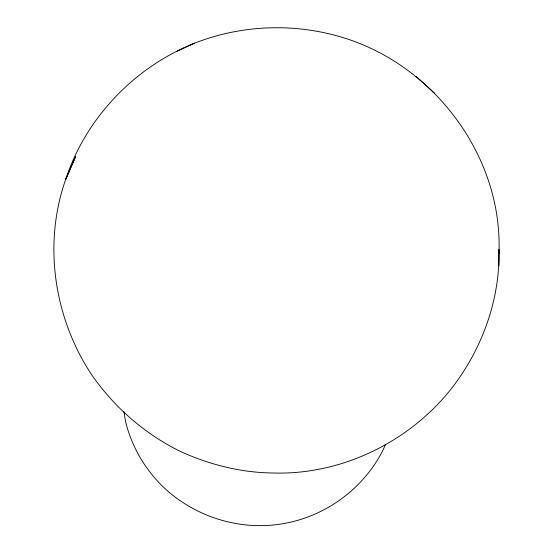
<?xml version="1.0" encoding="UTF-8"?>
<svg xmlns="http://www.w3.org/2000/svg" width="553" height="553" viewBox="0 0 553 553"><rect width="100%" height="100%" fill="white"/><g stroke="black" fill="none" stroke-linecap="round" stroke-linejoin="round"><path stroke-width="0.83" d="M498.91 265.958L498.91 249.569C500.313 299.933 481.739 349.862 450.875 389.353C408.28 442.6 340.572 475.435 272.124 472.974C240.348 472.497 209.304 464.582 180.472 451.476C144.997 434.091 114.547 407.547 91.957 375.204C54.056 318.314 42.809 244.17 65.724 179.366L75.567 156.699L65.724 179.366C85.867 117.886 134.476 67.19 194.421 43.245C242.09 24.456 296 22.708 344.837 38.178C435.584 66.602 503.265 158.047 498.924 253.827M176.594 51.491L194.421 43.245M434.789 93.367L416.05 76.438M123.941 411.591L125.524 421.427A138.077 135.9 7.1 0 0 164.158 487.801C192.326 514.193 231.382 528.094 269.899 525.274C315.341 522.143 357.839 495.198 380.125 455.485A138.768 136.577 7.1 0 0 385.496 444.64"/></g></svg>
